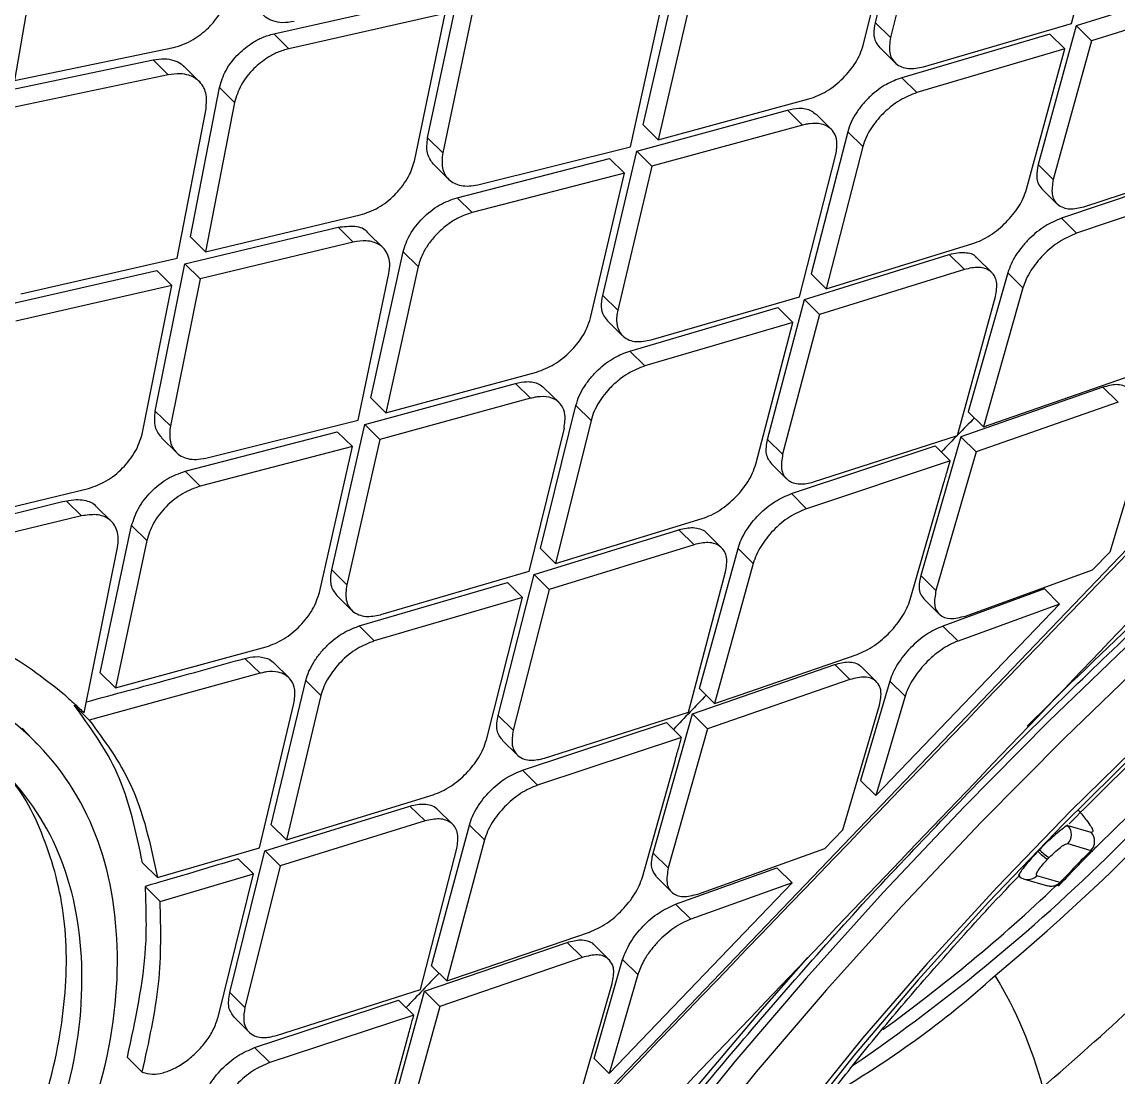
# Model space of a CAD drawing. Extents: x 525 to 613, y 487 to 635.
# Drawn here: x 538.042 to 539.056, y 580.553 to 581.529 of the extents above; entities that cross this region are included whole.
import ezdxf

# ---------------------------------------------------------------- set-up
doc = ezdxf.new("R2010")
doc.units = 0
doc.header["$MEASUREMENT"] = 0
doc.layers.add('1', color=4, linetype='Continuous')
doc.layers.add('STD TEST', color=3, linetype='Continuous')

# ---------------------------------------------------------------- blocks, each defined once
blk = doc.blocks.new('2023 VANGUARD')
at = {"layer": '1', "color": 3, "linetype": 'Continuous', "lineweight": 25}
for p, q in [((-28.6803, -10.3804), (-30.8982, -12.6961)), ((-30.1284, -11.1626), (-30.0955, -11.0303)), ((-29.9468, -11.1633), (-29.912, -11.0328)), ((-30.0816, -11.0441), (-30.1144, -11.1764)), ((-30.1396, -11.1834), (-30.107, -11.0508)), ((-30.9006, -11.0751), (-30.9248, -11.216)), ((-30.3433, -11.2571), (-30.3123, -11.1229)), ((-29.8088, -11.1237), (-29.9425, -11.1656)), ((-30.5427, -11.2692), (-30.5141, -11.1342)), ((-30.685, -11.1729), (-30.5403, -11.1403)), ((-30.3549, -11.2776), (-30.3254, -11.1431)), ((-30.2984, -11.1367), (-30.3294, -11.2709)), ((-29.7948, -11.1375), (-29.9285, -11.1794)), ((-30.5263, -11.154), (-30.6711, -11.1867)), ((-30.5549, -11.2906), (-30.5263, -11.154)), ((-30.5001, -11.148), (-30.5287, -11.283)), ((-30.1144, -11.1764), (-30.1284, -11.1626)), ((-30.0839, -11.2034), (-29.9468, -11.1633)), ((-29.9425, -11.1656), (-29.9778, -11.2939)), ((-29.9424, -11.1656), (-29.9285, -11.1794)), ((-30.671, -11.1867), (-30.685, -11.1729)), ((-29.9671, -11.1731), (-30.104, -11.2135)), ((-29.9532, -11.1869), (-29.9671, -11.1731)), ((-30.9248, -11.216), (-30.7779, -11.1856)), ((-30.124, -11.1859), (-30.1101, -11.1996)), ((-29.9285, -11.1794), (-29.9638, -11.3077)), ((-29.9532, -11.1869), (-30.09, -11.2273)), ((-29.9886, -11.3167), (-29.9532, -11.1869)), ((-30.9432, -11.2277), (-30.7966, -11.1971)), ((-30.7966, -11.1971), (-30.7826, -11.2109)), ((-30.7539, -11.217), (-30.768, -11.2031)), ((-30.7826, -11.2109), (-30.9292, -11.2416)), ((-30.104, -11.2135), (-30.09, -11.2273)), ((-30.7622, -11.3607), (-30.7352, -11.2226)), ((-30.7213, -11.2364), (-30.7352, -11.2226)), ((-30.7213, -11.2364), (-30.7483, -11.3745)), ((-30.3294, -11.2709), (-30.1898, -11.2332)), ((-30.7744, -11.3806), (-30.7477, -11.2422)), ((-30.349, -11.2814), (-30.2097, -11.2435)), ((-30.2097, -11.2435), (-30.1957, -11.2573)), ((-30.1693, -11.2612), (-30.1833, -11.2473)), ((-30.3294, -11.2709), (-30.3433, -11.2571)), ((-30.1957, -11.2573), (-30.3351, -11.2952)), ((-30.1539, -11.2635), (-30.1878, -11.3949)), ((-30.14, -11.2773), (-30.1539, -11.2635)), ((-30.5287, -11.283), (-30.5427, -11.2692)), ((-30.4962, -11.3125), (-30.3549, -11.2776)), ((-30.14, -11.2773), (-30.1738, -11.4087)), ((-30.3807, -11.4149), (-30.349, -11.2814)), ((-30.3351, -11.2952), (-30.349, -11.2814)), ((-30.1986, -11.4161), (-30.165, -11.2845)), ((-30.5372, -11.2936), (-30.5233, -11.3074)), ((-30.5154, -11.3245), (-30.3745, -11.2881)), ((-30.3605, -11.3019), (-30.3745, -11.2881)), ((-30.3351, -11.2952), (-30.3668, -11.4287)), ((-29.9638, -11.3077), (-29.9778, -11.2939)), ((-29.9356, -11.3329), (-29.8028, -11.2896)), ((-30.3605, -11.3019), (-30.5015, -11.3383)), ((-30.392, -11.4357), (-30.3605, -11.3019)), ((-29.8238, -11.2988), (-29.9562, -11.3435)), ((-29.9744, -11.3163), (-29.9604, -11.3301)), ((-29.8097, -11.3127), (-29.9422, -11.3574)), ((-30.5015, -11.3383), (-30.5154, -11.3245)), ((-30.7483, -11.3745), (-30.605, -11.3405)), ((-29.9562, -11.3435), (-29.9422, -11.3574)), ((-30.7672, -11.3858), (-30.6255, -11.3518)), ((-30.6115, -11.3656), (-30.6255, -11.3518)), ((-30.5839, -11.3708), (-30.5979, -11.3569)), ((-30.7622, -11.3607), (-30.7483, -11.3745)), ((-30.6115, -11.3656), (-30.7532, -11.3995)), ((-30.1738, -11.4087), (-30.0383, -11.367)), ((-30.5953, -11.5098), (-30.5654, -11.3745)), ((-30.5514, -11.3883), (-30.5654, -11.3745)), ((-30.194, -11.4186), (-30.06, -11.3771)), ((-30.046, -11.3909), (-30.06, -11.3771)), ((-30.9191, -11.4133), (-30.7744, -11.3806)), ((-30.7946, -11.5219), (-30.7672, -11.3858)), ((-30.7532, -11.3995), (-30.7672, -11.3858)), ((-30.5514, -11.3883), (-30.5813, -11.5236)), ((-30.0207, -11.3937), (-30.0347, -11.3799)), ((-30.9377, -11.4248), (-30.7933, -11.3919)), ((-30.7794, -11.4056), (-30.7933, -11.3919)), ((-30.7532, -11.3995), (-30.7807, -11.5356)), ((-30.6068, -11.5303), (-30.5784, -11.3947)), ((-30.1738, -11.4087), (-30.1878, -11.3949)), ((-30.046, -11.3909), (-30.18, -11.4325)), ((-30.0058, -11.3939), (-30.0425, -11.5225)), ((-29.9918, -11.4078), (-30.0058, -11.3939)), ((-30.7794, -11.4056), (-30.9237, -11.4386)), ((-30.8068, -11.5433), (-30.7794, -11.4056)), ((-29.9918, -11.4078), (-30.0284, -11.5364)), ((-30.3668, -11.4287), (-30.3807, -11.4149)), ((-30.3358, -11.4561), (-30.1986, -11.4161)), ((-30.2282, -11.5481), (-30.194, -11.4186)), ((-30.18, -11.4325), (-30.194, -11.4187)), ((-30.0524, -11.5446), (-30.0172, -11.4158)), ((-30.3557, -11.4664), (-30.2187, -11.4261)), ((-30.2047, -11.4399), (-30.2187, -11.4261)), ((-30.3761, -11.4385), (-30.3622, -11.4522)), ((-30.2047, -11.4399), (-30.3417, -11.4802)), ((-30.239, -11.5709), (-30.2047, -11.4399)), ((-30.18, -11.4325), (-30.2142, -11.5619)), ((-30.3417, -11.4802), (-30.3557, -11.4664)), ((-30.5813, -11.5236), (-30.4418, -11.4858)), ((-30.0081, -11.5295), (-29.8969, -11.4907)), ((-30.6008, -11.5343), (-30.4614, -11.4963)), ((-30.4614, -11.4963), (-30.4475, -11.5101)), ((-30.421, -11.5141), (-30.435, -11.5003)), ((-29.9179, -11.4999), (-30.0492, -11.5458)), ((-29.9179, -11.4999), (-29.9038, -11.5138)), ((-30.5813, -11.5236), (-30.5953, -11.5098)), ((-30.4475, -11.5101), (-30.5868, -11.5481)), ((-30.4382, -11.6491), (-30.4054, -11.5167)), ((-30.3914, -11.5305), (-30.4054, -11.5167)), ((-29.9038, -11.5138), (-30.0351, -11.5597)), ((-30.7807, -11.5356), (-30.7947, -11.5219)), ((-30.7479, -11.5654), (-30.6068, -11.5303)), ((-30.3914, -11.5305), (-30.4242, -11.6629)), ((-30.0284, -11.5364), (-30.0425, -11.5225)), ((-30.0284, -11.5364), (-30.0081, -11.5295)), ((-30.767, -11.5776), (-30.6262, -11.541)), ((-30.6314, -11.6688), (-30.6008, -11.5343)), ((-30.6123, -11.5548), (-30.6262, -11.541)), ((-30.5868, -11.5481), (-30.6007, -11.5343)), ((-30.4164, -11.5376), (-30.449, -11.6703)), ((-29.8769, -11.5372), (-29.9116, -11.6523)), ((-30.7889, -11.5466), (-30.7751, -11.5602)), ((-30.5868, -11.5481), (-30.6175, -11.6826)), ((-30.2142, -11.5619), (-30.2282, -11.5481)), ((-30.1856, -11.5875), (-30.0524, -11.5446)), ((-30.0492, -11.5458), (-30.0864, -11.6739)), ((-30.0351, -11.5597), (-30.0492, -11.5458)), ((-30.6123, -11.5548), (-30.753, -11.5914)), ((-30.6427, -11.6896), (-30.6123, -11.5548)), ((-30.2061, -11.5983), (-30.0732, -11.554)), ((-30.0591, -11.5679), (-30.0732, -11.554)), ((-30.0351, -11.5597), (-30.0723, -11.6878)), ((-30.2245, -11.5708), (-30.2106, -11.5845)), ((-30.0591, -11.5679), (-30.192, -11.6122)), ((-30.767, -11.5776), (-30.753, -11.5914)), ((-30.0961, -11.6962), (-30.0649, -11.5879)), ((-30.9995, -11.6279), (-30.8565, -11.5936)), ((-30.192, -11.6122), (-30.206, -11.5983)), ((-30.8629, -11.6189), (-30.8768, -11.6051)), ((-30.8352, -11.6241), (-30.8492, -11.6102)), ((-30.8629, -11.6189), (-31.0043, -11.6531)), ((-30.4242, -11.6629), (-30.2885, -11.6213)), ((-30.8455, -11.7642), (-30.8166, -11.6279)), ((-30.8026, -11.6417), (-30.8166, -11.6279)), ((-30.4442, -11.673), (-30.3101, -11.6317)), ((-30.2961, -11.6455), (-30.3101, -11.6317)), ((-30.8026, -11.6417), (-30.8315, -11.7779)), ((-30.2706, -11.6484), (-30.2846, -11.6346)), ((-30.8603, -11.8011), (-30.8296, -11.6482)), ((-30.4242, -11.6629), (-30.4382, -11.6491)), ((-30.2961, -11.6455), (-30.4302, -11.6869)), ((-30.2911, -11.7784), (-30.2554, -11.6489)), ((-30.2414, -11.6628), (-30.2554, -11.6489)), ((-29.9116, -11.6523), (-29.9274, -11.6687)), ((-30.2414, -11.6628), (-30.2771, -11.7923)), ((-30.6175, -11.6826), (-30.6314, -11.6688)), ((-30.449, -11.6703), (-30.5863, -11.7103)), ((-30.4775, -11.8034), (-30.4442, -11.673)), ((-30.4302, -11.6869), (-30.4442, -11.673)), ((-30.3012, -11.8004), (-30.2669, -11.6707)), ((-30.0451, -11.7115), (-29.9274, -11.6687)), ((-30.606, -11.7207), (-30.4689, -11.6805)), ((-30.455, -11.6943), (-30.4689, -11.6805)), ((-30.0723, -11.6878), (-30.0864, -11.6739)), ((-30.6266, -11.6926), (-30.6127, -11.7063)), ((-30.4302, -11.6869), (-30.4635, -11.8172)), ((-29.972, -11.6865), (-30.066, -11.7208)), ((-29.972, -11.6865), (-29.9579, -11.7004)), ((-30.455, -11.6943), (-30.592, -11.7345)), ((-30.4883, -11.8261), (-30.455, -11.6943)), ((-30.128, -11.8775), (-29.9579, -11.7004)), ((-30.0835, -11.6957), (-30.0694, -11.7097)), ((-29.9579, -11.7004), (-30.0519, -11.7347)), ((-30.592, -11.7345), (-30.6059, -11.7207)), ((-30.0519, -11.7347), (-30.066, -11.7208)), ((-30.8315, -11.7779), (-30.6921, -11.7401)), ((-30.7117, -11.7507), (-30.6977, -11.7645)), ((-30.2554, -11.7849), (-30.1452, -11.747)), ((-30.6977, -11.7645), (-30.8558, -11.8077)), ((-30.8315, -11.7779), (-30.8455, -11.7642)), ((-30.6712, -11.7685), (-30.6851, -11.7547)), ((-30.2977, -11.8019), (-30.166, -11.7564)), ((-30.152, -11.7703), (-30.166, -11.7564)), ((-30.1275, -11.7722), (-30.1416, -11.7583)), ((-30.6873, -11.9046), (-30.6554, -11.7713)), ((-30.6414, -11.7851), (-30.6553, -11.7713)), ((-30.152, -11.7703), (-30.2836, -11.8158)), ((-30.115, -11.7717), (-30.1421, -11.8636)), ((-30.1009, -11.7856), (-30.115, -11.7717)), ((-30.2771, -11.7923), (-30.2911, -11.7784)), ((-30.2771, -11.7923), (-30.2554, -11.7849)), ((-30.8558, -11.8077), (-30.8698, -11.7939)), ((-30.6981, -11.9258), (-30.6664, -11.7923)), ((-30.6414, -11.7851), (-30.6733, -11.9184)), ((-30.1584, -11.9092), (-30.1246, -11.7941)), ((-30.1009, -11.7856), (-30.128, -11.8775)), ((-30.4635, -11.8172), (-30.4775, -11.8034)), ((-30.4346, -11.8431), (-30.3012, -11.8004)), ((-30.3341, -11.9308), (-30.2977, -11.8019)), ((-30.2836, -11.8158), (-30.2977, -11.8019)), ((-30.4549, -11.8541), (-30.3217, -11.81)), ((-30.3077, -11.8239), (-30.3217, -11.81)), ((-30.9038, -11.8299), (-30.9179, -11.8154)), ((-30.3077, -11.8239), (-30.4409, -11.8679)), ((-30.2836, -11.8158), (-30.32, -11.9446)), ((-30.4736, -11.8263), (-30.4597, -11.84)), ((-30.3439, -11.953), (-30.3137, -11.8454)), ((-30.4549, -11.8541), (-30.4409, -11.8679)), ((-30.128, -11.8775), (-30.1421, -11.8636)), ((-30.6733, -11.9184), (-30.5376, -11.8768)), ((-30.6932, -11.9287), (-30.559, -11.8873)), ((-30.545, -11.9011), (-30.559, -11.8873)), ((-30.5195, -11.9042), (-30.5334, -11.8904)), ((-30.6733, -11.9184), (-30.6873, -11.9046)), ((-30.545, -11.9011), (-30.6792, -11.9425)), ((-30.539, -12.0351), (-30.504, -11.9049)), ((-30.49, -11.9187), (-30.504, -11.9049)), ((-29.9506, -11.905), (-29.9516, -11.9056)), ((-29.9516, -11.9056), (-29.9501, -11.9056)), ((-29.9501, -11.9056), (-29.9506, -11.905)), ((-29.9287, -11.9118), (-29.9501, -11.9056)), ((-30.175, -11.9265), (-30.1584, -11.9092)), ((-30.7925, -11.9535), (-30.6981, -11.9258)), ((-30.5491, -12.0571), (-30.5156, -11.9266)), ((-30.49, -11.9187), (-30.525, -12.049)), ((-30.2925, -11.9687), (-30.175, -11.9265)), ((-29.9503, -11.922), (-29.9289, -11.9283)), ((-30.7257, -12.0598), (-30.6932, -11.9287)), ((-30.7039, -11.9499), (-30.7179, -11.9361)), ((-30.6931, -11.9287), (-30.6792, -11.9425)), ((-30.32, -11.9446), (-30.3341, -11.9308)), ((-29.978, -11.9291), (-29.9765, -11.9277)), ((-29.969, -11.9365), (-29.9676, -11.935)), ((-29.9289, -11.9283), (-29.9282, -11.9272)), ((-30.7925, -11.9535), (-30.8065, -11.9397)), ((-30.6792, -11.9425), (-30.7117, -12.0736)), ((-30.3132, -11.9781), (-30.2196, -11.9444)), ((-30.2055, -11.9583), (-30.2196, -11.9444)), ((-30.7901, -11.9755), (-30.7039, -11.9499)), ((-30.7365, -12.0825), (-30.7039, -11.9499)), ((-30.331, -11.9528), (-30.3169, -11.9667)), ((-29.9951, -11.9521), (-29.9959, -11.9513)), ((-29.9905, -11.9548), (-29.9691, -11.961)), ((-29.9575, -11.9579), (-29.9789, -11.9517)), ((-29.9568, -11.9568), (-29.9575, -11.9579)), ((-30.7901, -11.9755), (-30.8041, -11.9617)), ((-30.3746, -12.1348), (-30.2055, -11.9583)), ((-30.2055, -11.9583), (-30.2992, -11.992)), ((-30.2992, -11.992), (-30.3132, -11.9781)), ((-30.5021, -12.0413), (-30.3929, -12.0039)), ((-30.5454, -12.0587), (-30.4135, -12.0134)), ((-30.3995, -12.0273), (-30.4135, -12.0134)), ((-30.3749, -12.0294), (-30.389, -12.0155)), ((-30.3995, -12.0273), (-30.5314, -12.0726)), ((-30.525, -12.049), (-30.539, -12.0351)), ((-30.3887, -12.1209), (-30.3622, -12.0291)), ((-30.3481, -12.043), (-30.3622, -12.0291)), ((-30.525, -12.049), (-30.5021, -12.0413)), ((-30.3481, -12.043), (-30.3746, -12.1348)), ((-30.6826, -12.0996), (-30.5491, -12.0571)), ((-30.5812, -12.1882), (-30.5454, -12.0587)), ((-30.5314, -12.0726), (-30.5454, -12.0587)), ((-30.405, -12.1666), (-30.3719, -12.0514)), ((-30.7117, -12.0736), (-30.7257, -12.0598)), ((-30.7027, -12.1108), (-30.5695, -12.0668)), ((-30.5555, -12.0807), (-30.5695, -12.0668)), ((-30.5314, -12.0726), (-30.5671, -12.2021)), ((-30.7217, -12.0827), (-30.7077, -12.0965)), ((-30.5555, -12.0807), (-30.6887, -12.1246)), ((-30.591, -12.2103), (-30.5616, -12.1034)), ((-30.8207, -12.1196), (-30.8067, -12.1334)), ((-30.6887, -12.1246), (-30.7027, -12.1108)), ((-30.3887, -12.1209), (-30.3746, -12.1348))]:
    blk.add_line(p, q, dxfattribs=at)
at = {"layer": '1', "color": 3, "linetype": 'Continuous', "lineweight": 25, "flags": 128}
for points in [[(-29.7311, -11.5909), (-29.8093, -11.6593), (-29.8887, -11.7325), (-29.9681, -11.8091), (-30.046, -11.8878), (-30.1213, -11.9674), (-30.1925, -12.0464), (-30.2584, -12.1235), (-30.318, -12.1974), (-30.3702, -12.2668), (-30.4141, -12.3305), (-30.4489, -12.3874), (-30.4741, -12.4366), (-30.4893, -12.4772), (-30.4941, -12.5085), (-30.4885, -12.53), (-30.4848, -12.5345)], [(-29.7208, -11.6101), (-29.7975, -11.6774), (-29.8755, -11.7492), (-29.9535, -11.8244), (-30.0301, -11.9018), (-30.1039, -11.9799), (-30.1739, -12.0575), (-30.2386, -12.1333), (-30.2971, -12.2058), (-30.3484, -12.2739), (-30.3915, -12.3365), (-30.4257, -12.3924), (-30.4505, -12.4407), (-30.4654, -12.4806), (-30.469, -12.4968)], [(-29.7366, -11.6955), (-29.8062, -11.7568), (-29.877, -11.8227), (-29.9474, -11.8917), (-30.0158, -11.9624), (-30.0806, -12.033), (-30.1404, -12.1021), (-30.1938, -12.1682), (-30.2398, -12.2296), (-30.2772, -12.2851), (-30.3052, -12.3334), (-30.3232, -12.3735), (-30.3308, -12.4044), (-30.3278, -12.4254), (-30.3143, -12.4361), (-30.2906, -12.4363), (-30.2572, -12.4259), (-30.2149, -12.4052), (-30.1645, -12.3746), (-30.1073, -12.3349), (-30.0445, -12.2868), (-29.9775, -12.2315)], [(-29.74, -11.7037), (-29.811, -11.7662), (-29.8831, -11.8336), (-29.9547, -11.9043), (-30.0237, -11.9763), (-30.0887, -12.0481), (-30.148, -12.1178), (-30.2001, -12.1837), (-30.2438, -12.2441), (-30.2779, -12.2977), (-30.3017, -12.3431)], [(-29.9674, -11.9614), (-29.9678, -11.9613), (-29.9691, -11.961)], [(-30.4852, -12.5819), (-30.4893, -12.5824), (-30.5146, -12.5801), (-30.5301, -12.5677), (-30.5353, -12.5452), (-30.5304, -12.5132), (-30.5153, -12.472), (-30.4903, -12.4223), (-30.4558, -12.3649), (-30.4122, -12.3007), (-30.3604, -12.2307), (-30.3012, -12.1561), (-30.2354, -12.0779), (-30.1909, -12.0274)]]:
    blk.add_lwpolyline(points, dxfattribs=at)
at = {"layer": '1', "color": 3, "linetype": 'Continuous', "lineweight": 25}
for centre, radius, start, end in [((-26.5152, -15.2997), 4.9208, 131.3537, 134.8884), ((-31.1266, -10.6938), 1.7349, 304.295, 325.6697), ((-31.1495, -10.6713), 1.7792, 309.505, 325.8426), ((-31.1075, -10.6927), 1.7087, 313.8059, 323.9423), ((-29.9588, -11.9137), 0.0119, 315.8117, 43.0402), ((-29.9374, -11.92), 0.0119, 315.8117, 43.0421), ((-29.9446, -11.8978), 0.0458, 223.1779, 237.7042), ((-29.9432, -11.8963), 0.0458, 223.1779, 237.7042), ((-27.9339, -13.8872), 2.7959, 135.5221, 136.3671), ((-29.9873, -11.9438), 0.0115, 226.6869, 316.4205), ((-31.0278, -10.8396), 1.5476, 305.8414, 313.546), ((-29.9659, -11.9499), 0.0116, 262.5532, 316.197), ((-31.7507, -10.0739), 2.7308, 310.5996, 315.3722), ((-32.3104, -9.5126), 3.5826, 310.6298, 315.5795), ((-32.2111, -9.6138), 3.4376, 310.6051, 315.4367), ((-30.602, -11.3988), 0.8706, 299.6682, 312.1605), ((-30.3586, -12.2508), 0.3988, 15.0466, 31.2214)]:
    blk.add_arc(centre, radius, start, end, dxfattribs=at)
for points, knots in [([(-26.2566, -9.0066), (-26.2864, -9.0326), (-26.3462, -9.0848), (-26.4359, -9.1634), (-26.5259, -9.2425), (-26.6162, -9.322), (-26.7068, -9.4021), (-26.7976, -9.4826), (-26.9625, -9.6292), (-27.2007, -9.8424), (-27.5634, -10.1702), (-27.9771, -10.5489), (-28.6449, -11.1694), (-29.5104, -11.9931), (-30.387, -12.8555), (-31.0802, -13.5544), (-31.5958, -14.0829), (-32.1064, -14.615), (-32.5004, -15.0325), (-32.7801, -15.3322), (-32.9483, -15.5135), (-33.1156, -15.6948), (-33.282, -15.8763), (-33.4475, -16.0578), (-33.6121, -16.2395), (-33.7759, -16.4212), (-33.9388, -16.6031), (-34.1008, -16.785), (-34.2619, -16.967), (-34.4222, -17.1491), (-34.5284, -17.2708), (-34.5815, -17.3315)], [0, 0, 0, 0, 0.010126, 0.020295, 0.030505, 0.040758, 0.051054, 0.061392, 0.071773, 0.107388, 0.142994, 0.196448, 0.250296, 0.375054, 0.500194, 0.562652, 0.625129, 0.687783, 0.750122, 0.771141, 0.792123, 0.813067, 0.833974, 0.854846, 0.875682, 0.896484, 0.917252, 0.937986, 0.958689, 0.97936, 1, 1, 1, 1]), ([(-34.2953, -16.3564), (-34.1482, -16.2012), (-33.8522, -15.8888), (-33.42, -15.4314), (-33.0101, -14.9978), (-32.6366, -14.6027), (-32.2647, -14.2094), (-31.8859, -13.8093), (-31.4915, -13.3934), (-31.1636, -13.0484), (-30.8998, -12.7711), (-30.6977, -12.5589), (-30.4946, -12.3458), (-30.2801, -12.1209), (-30.0435, -11.873), (-29.7782, -11.5954), (-29.4728, -11.2761), (-29.1252, -10.9132), (-28.7335, -10.5043), (-28.3069, -10.0592), (-27.8593, -9.5924), (-27.5544, -9.2736), (-27.4031, -9.1154)], [0, 0, 0, 0, 0.064164, 0.129134, 0.188798, 0.243179, 0.292266, 0.351199, 0.408496, 0.464259, 0.494029, 0.523343, 0.552199, 0.582361, 0.616634, 0.655054, 0.697624, 0.749251, 0.805912, 0.867594, 0.93432, 1, 1, 1, 1]), ([(-27.4288, -9.1235), (-27.4292, -9.1239), (-27.4325, -9.1273), (-27.4434, -9.1385), (-27.4824, -9.1785), (-27.6279, -9.3277), (-28.1949, -9.9075), (-29.3191, -11.0509), (-30.3201, -12.0951), (-30.8965, -12.6964)], [0, 0, 0, 0, 0.000353, 0.002828, 0.009436, 0.033986, 0.128384, 0.498019, 1, 1, 1, 1]), ([(-26.5548, -9.3729), (-26.8823, -9.6598), (-27.5372, -10.2335), (-28.505, -11.1178), (-29.4609, -12.0181), (-30.4026, -12.9353), (-31.3297, -13.8678), (-32.2405, -14.8151), (-33.1358, -15.775), (-33.7174, -16.4252), (-34.0082, -16.7503)], [0, 0, 0, 0, 0.125, 0.25, 0.375, 0.5, 0.625, 0.75, 0.875, 1, 1, 1, 1]), ([(-25.4146, -10.4282), (-25.7372, -10.6679), (-26.3791, -11.1448), (-27.2948, -11.9177), (-28.1843, -12.7094), (-29.0476, -13.5262), (-29.8857, -14.3564), (-30.7025, -15.1973), (-31.4896, -16.0589), (-32.2522, -16.9521), (-32.7261, -17.5775), (-32.9643, -17.8919)], [0, 0, 0, 0, 0.113392, 0.225638, 0.337341, 0.448782, 0.560233, 0.669481, 0.778832, 0.888788, 1, 1, 1, 1]), ([(-24.9408, -10.9166), (-25.0731, -11.004), (-25.3406, -11.1805), (-25.7398, -11.4588), (-26.1419, -11.7506), (-26.5459, -12.0569), (-26.94, -12.3686), (-27.3913, -12.7403), (-27.9037, -13.1831), (-28.49, -13.719), (-29.0089, -14.2196), (-29.452, -14.6653), (-29.8107, -15.0385), (-30.1521, -15.4062), (-30.4762, -15.7679), (-30.7928, -16.1342), (-31.1698, -16.5871), (-31.5985, -17.1306), (-32.0622, -17.7557), (-32.3496, -18.1776), (-32.4913, -18.3855)], [0, 0, 0, 0, 0.044709, 0.090349, 0.13691, 0.184379, 0.232745, 0.277954, 0.348418, 0.422679, 0.500679, 0.550525, 0.598903, 0.645795, 0.691185, 0.735062, 0.781563, 0.856423, 0.929252, 1, 1, 1, 1]), ([(-30.6662, -11.1615), (-30.6698, -11.1621), (-30.6769, -11.1632), (-30.6859, -11.1614), (-30.6927, -11.1578), (-30.6986, -11.1515), (-30.7022, -11.1424), (-30.7014, -11.134), (-30.701, -11.1303)], [0, 0, 0, 0, 0.168114, 0.323976, 0.467574, 0.598897, 0.823806, 1, 1, 1, 1]), ([(-30.7779, -11.1856), (-30.7747, -11.1847), (-30.7686, -11.1831), (-30.7574, -11.1773), (-30.747, -11.1694), (-30.7387, -11.1599), (-30.7315, -11.1493), (-30.7291, -11.1412), (-30.7276, -11.1359)], [0, 0, 0, 0, 0.140251, 0.27051, 0.50011, 0.62976, 0.756466, 1, 1, 1, 1]), ([(-30.124, -11.1859), (-30.1253, -11.1842), (-30.1283, -11.1807), (-30.1301, -11.1728), (-30.129, -11.1661), (-30.1284, -11.1626)], [0, 0, 0, 0, 0.290142, 0.629399, 1, 1, 1, 1]), ([(-30.7352, -11.2226), (-30.7336, -11.2173), (-30.7303, -11.2064), (-30.7186, -11.1916), (-30.7063, -11.1818), (-30.6951, -11.1757), (-30.6885, -11.1739), (-30.685, -11.1729)], [0, 0, 0, 0, 0.245117, 0.498384, 0.707508, 0.843414, 1, 1, 1, 1]), ([(-30.1144, -11.1764), (-30.1151, -11.1812), (-30.1164, -11.191), (-30.1112, -11.1996), (-30.1044, -11.2037), (-30.0962, -11.2058), (-30.0887, -11.2044), (-30.0839, -11.2034)], [0, 0, 0, 0, 0.249506, 0.498865, 0.635259, 0.764411, 1, 1, 1, 1]), ([(-30.1898, -11.2332), (-30.1843, -11.2312), (-30.1734, -11.2271), (-30.1579, -11.2145), (-30.1479, -11.202), (-30.1422, -11.1915), (-30.1405, -11.1861), (-30.1396, -11.1834)], [0, 0, 0, 0, 0.24934, 0.499683, 0.738223, 0.866337, 1, 1, 1, 1]), ([(-30.7966, -11.1971), (-30.793, -11.1965), (-30.7861, -11.1955), (-30.7775, -11.1972), (-30.7714, -11.1998), (-30.769, -11.2024), (-30.7682, -11.2033)], [0, 0, 0, 0, 0.309146, 0.598623, 0.86842, 1, 1, 1, 1]), ([(-30.671, -11.1867), (-30.6746, -11.1877), (-30.6811, -11.1895), (-30.6923, -11.1956), (-30.7046, -11.2054), (-30.7163, -11.2202), (-30.7196, -11.231), (-30.7213, -11.2364)], [0, 0, 0, 0, 0.157095, 0.293095, 0.500995, 0.753112, 1, 1, 1, 1]), ([(-30.7477, -11.2422), (-30.7473, -11.2372), (-30.7467, -11.2295), (-30.7502, -11.2213), (-30.7551, -11.2152), (-30.7625, -11.2111), (-30.7721, -11.2094), (-30.7789, -11.2103), (-30.7826, -11.2109)], [0, 0, 0, 0, 0.241732, 0.368836, 0.49975, 0.692637, 0.832109, 1, 1, 1, 1]), ([(-30.104, -11.2135), (-30.1087, -11.2153), (-30.1186, -11.219), (-30.1312, -11.2285), (-30.1402, -11.238), (-30.1463, -11.2461), (-30.1512, -11.2548), (-30.153, -11.2606), (-30.1539, -11.2635)], [0, 0, 0, 0, 0.220169, 0.459673, 0.587341, 0.719944, 0.857494, 1, 1, 1, 1]), ([(-30.09, -11.2273), (-30.0953, -11.2293), (-30.1033, -11.2324), (-30.1139, -11.24), (-30.1235, -11.2484), (-30.1315, -11.2585), (-30.1374, -11.269), (-30.1391, -11.2745), (-30.14, -11.2773)], [0, 0, 0, 0, 0.24474, 0.371321, 0.500359, 0.732779, 0.86216, 1, 1, 1, 1]), ([(-30.2097, -11.2435), (-30.2061, -11.2427), (-30.1978, -11.241), (-30.1888, -11.2428), (-30.1848, -11.2462), (-30.1834, -11.2474)], [0, 0, 0, 0, 0.335326, 0.766834, 1, 1, 1, 1]), ([(-30.165, -11.2845), (-30.1643, -11.2803), (-30.1631, -11.2724), (-30.1664, -11.2639), (-30.1717, -11.2587), (-30.1791, -11.2557), (-30.1866, -11.2555), (-30.1927, -11.2566), (-30.1949, -11.2571), (-30.1957, -11.2573)], [0, 0, 0, 0, 0.212549, 0.400214, 0.562924, 0.700621, 0.90019, 0.962626, 1, 1, 1, 1]), ([(-30.5372, -11.2936), (-30.5396, -11.2904), (-30.5443, -11.284), (-30.5432, -11.2741), (-30.5427, -11.2692)], [0, 0, 0, 0, 0.501505, 1, 1, 1, 1]), ([(-30.5287, -11.283), (-30.5292, -11.2879), (-30.5302, -11.2977), (-30.5238, -11.3086), (-30.5142, -11.3133), (-30.5044, -11.314), (-30.4989, -11.313), (-30.4962, -11.3125)], [0, 0, 0, 0, 0.241665, 0.488652, 0.740985, 0.86981, 1, 1, 1, 1]), ([(-30.605, -11.3405), (-30.5994, -11.3386), (-30.5882, -11.3348), (-30.5746, -11.3239), (-30.5657, -11.3136), (-30.5587, -11.303), (-30.5564, -11.2954), (-30.5549, -11.2906)], [0, 0, 0, 0, 0.249713, 0.499421, 0.644539, 0.776493, 1, 1, 1, 1]), ([(-29.9778, -11.2939), (-29.9785, -11.2977), (-29.9797, -11.3042), (-29.9781, -11.3116), (-29.9756, -11.3146), (-29.9743, -11.3162)], [0, 0, 0, 0, 0.419474, 0.702539, 1, 1, 1, 1]), ([(-29.9638, -11.3077), (-29.9646, -11.3124), (-29.9661, -11.3219), (-29.9614, -11.3302), (-29.9549, -11.3339), (-29.947, -11.3355), (-29.94, -11.3339), (-29.9356, -11.3329)], [0, 0, 0, 0, 0.249294, 0.498683, 0.644585, 0.776915, 1, 1, 1, 1]), ([(-30.0383, -11.367), (-30.0356, -11.366), (-30.0302, -11.364), (-30.0195, -11.3579), (-30.0071, -11.3477), (-29.9971, -11.3352), (-29.9912, -11.3248), (-29.9895, -11.3195), (-29.9886, -11.3167)], [0, 0, 0, 0, 0.128939, 0.255483, 0.500432, 0.735236, 0.863987, 1, 1, 1, 1]), ([(-30.5015, -11.3383), (-30.5061, -11.3398), (-30.5137, -11.3424), (-30.5245, -11.3494), (-30.5334, -11.357), (-30.5409, -11.3658), (-30.5477, -11.3764), (-30.55, -11.3837), (-30.5514, -11.3883)], [0, 0, 0, 0, 0.208799, 0.344289, 0.50023, 0.652846, 0.787153, 1, 1, 1, 1]), ([(-29.9562, -11.3435), (-29.9612, -11.3456), (-29.9714, -11.3499), (-29.9841, -11.3603), (-29.9929, -11.3699), (-29.9986, -11.3778), (-30.0031, -11.386), (-30.0049, -11.3913), (-30.0058, -11.3939)], [0, 0, 0, 0, 0.237949, 0.483213, 0.609344, 0.737488, 0.867691, 1, 1, 1, 1]), ([(-30.6255, -11.3518), (-30.6202, -11.3512), (-30.6098, -11.3499), (-30.6004, -11.353), (-30.5982, -11.3568), (-30.5981, -11.3571)], [0, 0, 0, 0, 0.486339, 0.966937, 1, 1, 1, 1]), ([(-29.9422, -11.3574), (-29.9475, -11.3597), (-29.958, -11.3641), (-29.9733, -11.377), (-29.9833, -11.3895), (-29.9891, -11.3999), (-29.9909, -11.4051), (-29.9918, -11.4078)], [0, 0, 0, 0, 0.25122, 0.499885, 0.739695, 0.867401, 1, 1, 1, 1]), ([(-30.5784, -11.3947), (-30.578, -11.3915), (-30.5772, -11.3853), (-30.579, -11.3776), (-30.5825, -11.3717), (-30.5888, -11.3666), (-30.5983, -11.3636), (-30.6074, -11.365), (-30.6115, -11.3656)], [0, 0, 0, 0, 0.158522, 0.307519, 0.446988, 0.576929, 0.807295, 1, 1, 1, 1]), ([(-30.06, -11.3771), (-30.0574, -11.3764), (-30.0522, -11.375), (-30.0435, -11.3752), (-30.0369, -11.3764), (-30.0352, -11.3798), (-30.035, -11.3801)], [0, 0, 0, 0, 0.249128, 0.490659, 0.949137, 1, 1, 1, 1]), ([(-30.0172, -11.4158), (-30.0165, -11.4111), (-30.0152, -11.403), (-30.0182, -11.3964), (-30.0206, -11.3938), (-30.0228, -11.3919), (-30.0263, -11.3899), (-30.0343, -11.3883), (-30.0414, -11.3899), (-30.046, -11.3909)], [0, 0, 0, 0, 0.249161, 0.428558, 0.491856, 0.499315, 0.64023, 0.770796, 1, 1, 1, 1]), ([(-30.376, -11.4384), (-30.3773, -11.4368), (-30.3803, -11.4334), (-30.3823, -11.4254), (-30.3813, -11.4185), (-30.3807, -11.4149)], [0, 0, 0, 0, 0.272315, 0.619023, 1, 1, 1, 1]), ([(-30.3668, -11.4287), (-30.3671, -11.4305), (-30.3681, -11.4355), (-30.3676, -11.4446), (-30.3633, -11.4522), (-30.3564, -11.4564), (-30.3481, -11.4584), (-30.3406, -11.457), (-30.3358, -11.4561)], [0, 0, 0, 0, 0.090752, 0.250399, 0.4995, 0.63702, 0.766441, 1, 1, 1, 1]), ([(-30.4418, -11.4858), (-30.4363, -11.4838), (-30.4254, -11.4797), (-30.4104, -11.4674), (-30.4006, -11.4553), (-30.3947, -11.4447), (-30.3929, -11.4388), (-30.392, -11.4357)], [0, 0, 0, 0, 0.249871, 0.499496, 0.7164, 0.849971, 1, 1, 1, 1]), ([(-30.4054, -11.5167), (-30.4045, -11.5137), (-30.4028, -11.508), (-30.3979, -11.4993), (-30.392, -11.4911), (-30.383, -11.4816), (-30.3705, -11.4719), (-30.3605, -11.4682), (-30.3557, -11.4664)], [0, 0, 0, 0, 0.141132, 0.277708, 0.409735, 0.537221, 0.777522, 1, 1, 1, 1]), ([(-30.3417, -11.4802), (-30.347, -11.4822), (-30.3551, -11.4853), (-30.3656, -11.4929), (-30.3752, -11.5014), (-30.3832, -11.5116), (-30.3889, -11.5222), (-30.3906, -11.5277), (-30.3914, -11.5305)], [0, 0, 0, 0, 0.245058, 0.371533, 0.500277, 0.735203, 0.863992, 1, 1, 1, 1]), ([(-30.4614, -11.4963), (-30.4579, -11.4956), (-30.4498, -11.4939), (-30.4407, -11.4957), (-30.4365, -11.4991), (-30.435, -11.5003)], [0, 0, 0, 0, 0.327101, 0.755828, 1, 1, 1, 1]), ([(-29.8938, -11.5018), (-29.8939, -11.5016), (-29.8951, -11.4997), (-29.8992, -11.4982), (-29.9067, -11.4968), (-29.9136, -11.4987), (-29.9179, -11.4999)], [0, 0, 0, 0, 0.037854, 0.322814, 0.578416, 1, 1, 1, 1]), ([(-30.4164, -11.5376), (-30.4158, -11.5334), (-30.4147, -11.5254), (-30.4181, -11.5168), (-30.4235, -11.5115), (-30.431, -11.5085), (-30.4385, -11.5083), (-30.4446, -11.5094), (-30.4467, -11.5099), (-30.4475, -11.5101)], [0, 0, 0, 0, 0.213557, 0.401949, 0.565105, 0.702961, 0.90198, 0.963686, 1, 1, 1, 1]), ([(-30.7887, -11.5464), (-30.7911, -11.5434), (-30.7961, -11.5371), (-30.7951, -11.5271), (-30.7947, -11.5219)], [0, 0, 0, 0, 0.48224, 1, 1, 1, 1]), ([(-30.0367, -11.5282), (-30.0418, -11.5333), (-30.052, -11.5439), (-30.0622, -11.5544), (-30.0673, -11.5597)], [0, 0, 0, 0, 0.492535, 1, 1, 1, 1]), ([(-30.7807, -11.5356), (-30.7812, -11.5402), (-30.7821, -11.5496), (-30.7773, -11.5587), (-30.7709, -11.5638), (-30.7645, -11.5662), (-30.7567, -11.567), (-30.7509, -11.5659), (-30.7479, -11.5654)], [0, 0, 0, 0, 0.22373, 0.464508, 0.591907, 0.723622, 0.859653, 1, 1, 1, 1]), ([(-30.2243, -11.5706), (-30.2263, -11.5679), (-30.2306, -11.5623), (-30.229, -11.5529), (-30.2282, -11.5481)], [0, 0, 0, 0, 0.482272, 1, 1, 1, 1]), ([(-30.2885, -11.6213), (-30.2858, -11.6203), (-30.2804, -11.6184), (-30.2697, -11.6122), (-30.2573, -11.602), (-30.2474, -11.5895), (-30.2416, -11.579), (-30.2399, -11.5736), (-30.239, -11.5709)], [0, 0, 0, 0, 0.129482, 0.256198, 0.500349, 0.735868, 0.864475, 1, 1, 1, 1]), ([(-30.2142, -11.5619), (-30.2149, -11.5667), (-30.2164, -11.5762), (-30.2116, -11.5846), (-30.2049, -11.5884), (-30.197, -11.59), (-30.19, -11.5885), (-30.1856, -11.5875)], [0, 0, 0, 0, 0.249364, 0.49876, 0.646383, 0.779273, 1, 1, 1, 1]), ([(-30.0649, -11.5879), (-30.0638, -11.5842), (-30.0619, -11.5775), (-30.0599, -11.5708), (-30.0591, -11.5679)], [0, 0, 0, 0, 0.56, 1, 1, 1, 1]), ([(-30.2554, -11.6489), (-30.2546, -11.6463), (-30.2528, -11.641), (-30.2469, -11.6302), (-30.2367, -11.6173), (-30.2213, -11.6047), (-30.2111, -11.6004), (-30.2061, -11.5983)], [0, 0, 0, 0, 0.131496, 0.26118, 0.514007, 0.760164, 1, 1, 1, 1]), ([(-30.8768, -11.6051), (-30.9032, -11.6116), (-30.9502, -11.6231), (-30.9974, -11.6344), (-31.0182, -11.6393)], [0, 0, 0, 0, 0.56, 1, 1, 1, 1]), ([(-30.8768, -11.6051), (-30.8738, -11.6045), (-30.868, -11.6034), (-30.8587, -11.6045), (-30.8517, -11.6065), (-30.8496, -11.6101), (-30.8494, -11.6105)], [0, 0, 0, 0, 0.26954, 0.518792, 0.954645, 1, 1, 1, 1]), ([(-30.192, -11.6122), (-30.1973, -11.6144), (-30.2079, -11.6189), (-30.2231, -11.6318), (-30.2331, -11.6444), (-30.2388, -11.6549), (-30.2405, -11.6601), (-30.2414, -11.6628)], [0, 0, 0, 0, 0.251581, 0.499794, 0.740616, 0.868107, 1, 1, 1, 1]), ([(-30.8296, -11.6482), (-30.8292, -11.6453), (-30.8285, -11.6397), (-30.8298, -11.6324), (-30.8327, -11.6264), (-30.8385, -11.6206), (-30.8483, -11.6167), (-30.8582, -11.6182), (-30.8629, -11.6189)], [0, 0, 0, 0, 0.140932, 0.277376, 0.409332, 0.536804, 0.777239, 1, 1, 1, 1]), ([(-30.1052, -11.9408), (-30.083, -11.9174), (-30.0372, -11.8691), (-29.9647, -11.7965), (-29.8898, -11.7243), (-29.8239, -11.6633), (-29.7837, -11.6277), (-29.7681, -11.6139)], [0, 0, 0, 0, 0.204451, 0.423484, 0.642546, 0.861548, 1, 1, 1, 1]), ([(-30.3101, -11.6316), (-30.3055, -11.6306), (-30.2982, -11.629), (-30.2905, -11.6308), (-30.2862, -11.6324), (-30.285, -11.6345), (-30.2848, -11.6348)], [0, 0, 0, 0, 0.437179, 0.686038, 0.954506, 1, 1, 1, 1]), ([(-30.2669, -11.6707), (-30.2662, -11.666), (-30.2648, -11.6565), (-30.2697, -11.6483), (-30.2763, -11.6445), (-30.2843, -11.6429), (-30.2915, -11.6445), (-30.2961, -11.6455)], [0, 0, 0, 0, 0.24947, 0.498908, 0.640759, 0.771706, 1, 1, 1, 1]), ([(-30.0138, -12.2773), (-29.9997, -12.2652), (-29.9582, -12.2295), (-29.8896, -12.1674), (-29.8092, -12.0909), (-29.731, -12.0128), (-29.6554, -11.9334), (-29.5823, -11.8527), (-29.5122, -11.7706), (-29.4588, -11.7051), (-29.4309, -11.6671), (-29.4234, -11.6568)], [0, 0, 0, 0, 0.066139, 0.19412, 0.319048, 0.442513, 0.566041, 0.690617, 0.817934, 0.950494, 1, 1, 1, 1]), ([(-30.6264, -11.6924), (-30.6286, -11.6896), (-30.6333, -11.6836), (-30.6321, -11.6739), (-30.6314, -11.6688)], [0, 0, 0, 0, 0.4791466, 1, 1, 1, 1]), ([(-30.6175, -11.6826), (-30.6181, -11.6875), (-30.6192, -11.6974), (-30.6138, -11.7063), (-30.6068, -11.7105), (-30.5984, -11.7126), (-30.591, -11.7112), (-30.5863, -11.7103)], [0, 0, 0, 0, 0.249621, 0.499002, 0.639247, 0.769655, 1, 1, 1, 1]), ([(-30.0864, -11.6739), (-30.0871, -11.6777), (-30.0885, -11.6842), (-30.0869, -11.6914), (-30.0846, -11.6942), (-30.0834, -11.6956)], [0, 0, 0, 0, 0.426124, 0.710311, 1, 1, 1, 1]), ([(-30.6921, -11.7401), (-30.6866, -11.738), (-30.6757, -11.7338), (-30.6602, -11.721), (-30.648, -11.7054), (-30.6444, -11.6948), (-30.6427, -11.6896)], [0, 0, 0, 0, 0.252896, 0.500175, 0.752593, 1, 1, 1, 1]), ([(-30.0723, -11.6878), (-30.0731, -11.6925), (-30.0748, -11.7019), (-30.0696, -11.711), (-30.0596, -11.7152), (-30.0499, -11.7127), (-30.0451, -11.7115)], [0, 0, 0, 0, 0.249774, 0.499774, 0.749974, 1, 1, 1, 1]), ([(-30.1452, -11.747), (-30.1426, -11.7459), (-30.1373, -11.7438), (-30.1269, -11.7374), (-30.1145, -11.727), (-30.1046, -11.7144), (-30.0988, -11.704), (-30.097, -11.6988), (-30.0961, -11.6962)], [0, 0, 0, 0, 0.130312, 0.257248, 0.500169, 0.739987, 0.867574, 1, 1, 1, 1]), ([(-31.0158, -11.7135), (-30.9891, -11.7218), (-30.9374, -11.7378), (-30.8987, -11.7682), (-30.8801, -11.7829)], [0, 0, 0, 0, 0.518726, 1, 1, 1, 1]), ([(-30.6554, -11.7713), (-30.6545, -11.7684), (-30.6528, -11.7628), (-30.6482, -11.7541), (-30.6424, -11.746), (-30.6336, -11.7364), (-30.621, -11.7264), (-30.6109, -11.7226), (-30.606, -11.7207)], [0, 0, 0, 0, 0.138202, 0.27269, 0.403472, 0.530553, 0.772538, 1, 1, 1, 1]), ([(-30.066, -11.7208), (-30.0711, -11.7231), (-30.0812, -11.7277), (-30.0965, -11.7407), (-30.1066, -11.7535), (-30.1124, -11.7641), (-30.1141, -11.7692), (-30.115, -11.7717)], [0, 0, 0, 0, 0.246208, 0.494277, 0.744894, 0.872001, 1, 1, 1, 1]), ([(-29.949, -11.9037), (-29.9308, -11.8854), (-29.893, -11.8476), (-29.8349, -11.7929), (-29.7876, -11.7502), (-29.7607, -11.7272), (-29.7527, -11.7203)], [0, 0, 0, 0, 0.278541, 0.576582, 0.873075, 1, 1, 1, 1]), ([(-30.8969, -12.2791), (-30.9227, -12.3251), (-30.9742, -12.4171), (-31.0852, -12.5478), (-31.2116, -12.6621), (-31.3481, -12.7519), (-31.4854, -12.8101), (-31.615, -12.832), (-31.7288, -12.8153), (-31.8202, -12.7609), (-31.8833, -12.6718), (-31.9134, -12.5539), (-31.9075, -12.4162), (-31.865, -12.2694), (-31.7879, -12.1245), (-31.6808, -11.992), (-31.5509, -11.8807), (-31.4072, -11.7983), (-31.2604, -11.7495), (-31.1212, -11.7365), (-31.0003, -11.7599), (-30.9064, -11.817), (-30.846, -11.9036), (-30.8239, -12.0142), (-30.8378, -12.1417), (-30.8772, -12.2333), (-30.8969, -12.2791)], [0, 0, 0, 0, 0.041607, 0.083241, 0.124868, 0.166463, 0.208051, 0.249701, 0.291426, 0.333201, 0.37497, 0.4167, 0.458391, 0.500024, 0.541607, 0.583193, 0.624799, 0.666416, 0.708056, 0.749714, 0.791382, 0.833124, 0.874939, 0.916728, 0.958401, 1, 1, 1, 1]), ([(-30.592, -11.7345), (-30.5973, -11.7366), (-30.6081, -11.7408), (-30.6234, -11.7534), (-30.6334, -11.7662), (-30.639, -11.7769), (-30.6406, -11.7823), (-30.6414, -11.7851)], [0, 0, 0, 0, 0.246097, 0.49954, 0.737969, 0.866164, 1, 1, 1, 1]), ([(-30.0519, -11.7347), (-30.0545, -11.7358), (-30.0597, -11.7379), (-30.0701, -11.7443), (-30.0825, -11.7548), (-30.0924, -11.7675), (-30.0982, -11.7779), (-30.1, -11.783), (-30.1009, -11.7856)], [0, 0, 0, 0, 0.12925, 0.255833, 0.500189, 0.741606, 0.868783, 1, 1, 1, 1]), ([(-30.8582, -11.7908), (-30.8325, -11.7839), (-30.7834, -11.7707), (-30.7348, -11.7571), (-30.7117, -11.7507)], [0, 0, 0, 0, 0.525436, 1, 1, 1, 1]), ([(-30.7117, -11.7507), (-30.7084, -11.75), (-30.7007, -11.7483), (-30.692, -11.7501), (-30.6867, -11.7527), (-30.6854, -11.7546), (-30.6852, -11.7548)], [0, 0, 0, 0, 0.29597, 0.714326, 0.970463, 1, 1, 1, 1]), ([(-30.166, -11.7564), (-30.1617, -11.7552), (-30.1547, -11.7533), (-30.1471, -11.7548), (-30.143, -11.7564), (-30.1418, -11.7582), (-30.1417, -11.7584)], [0, 0, 0, 0, 0.423908, 0.681941, 0.970158, 1, 1, 1, 1]), ([(-30.6664, -11.7923), (-30.6658, -11.7879), (-30.6647, -11.7798), (-30.6683, -11.7711), (-30.6739, -11.7658), (-30.6815, -11.7628), (-30.689, -11.7627), (-30.695, -11.7638), (-30.697, -11.7643), (-30.6977, -11.7645)], [0, 0, 0, 0, 0.216281, 0.406631, 0.570972, 0.709235, 0.906727, 0.966469, 1, 1, 1, 1]), ([(-30.925, -12.2801), (-30.9491, -12.3234), (-30.9974, -12.4099), (-31.1015, -12.5327), (-31.2202, -12.6399), (-31.3486, -12.724), (-31.4776, -12.7783), (-31.5995, -12.7985), (-31.7066, -12.7826), (-31.7925, -12.7315), (-31.8516, -12.6479), (-31.8797, -12.5375), (-31.8739, -12.4085), (-31.8337, -12.271), (-31.7612, -12.1352), (-31.6606, -12.0109), (-31.5388, -11.9064), (-31.4041, -11.8289), (-31.2666, -11.7828), (-31.1363, -11.7704), (-31.023, -11.7921), (-30.935, -11.8457), (-30.8781, -11.9271), (-30.8571, -12.0311), (-30.8698, -12.151), (-30.9066, -12.2371), (-30.925, -12.2801)], [0, 0, 0, 0, 0.04161, 0.083271, 0.124923, 0.166513, 0.208078, 0.24971, 0.291446, 0.33324, 0.375013, 0.41673, 0.458406, 0.500035, 0.541625, 0.583217, 0.624828, 0.666452, 0.708096, 0.749746, 0.791398, 0.83314, 0.874969, 0.916762, 0.958421, 1, 1, 1, 1]), ([(-30.1246, -11.7941), (-30.1237, -11.7894), (-30.1225, -11.7831), (-30.1245, -11.776), (-30.1283, -11.7704), (-30.1374, -11.7667), (-30.1471, -11.7691), (-30.152, -11.7702)], [0, 0, 0, 0, 0.249572, 0.335071, 0.500381, 0.750288, 1, 1, 1, 1]), ([(-30.8801, -11.7829), (-30.8764, -11.7863), (-30.8698, -11.7924), (-30.8632, -11.7984), (-30.8603, -11.8011)], [0, 0, 0, 0, 0.56, 1, 1, 1, 1]), ([(-30.2848, -11.7847), (-30.2898, -11.7899), (-30.2999, -11.8004), (-30.3101, -11.811), (-30.3153, -11.8164)], [0, 0, 0, 0, 0.49052, 1, 1, 1, 1]), ([(-30.8065, -11.9397), (-30.8125, -11.9111), (-30.8239, -11.8562), (-30.855, -11.8141), (-30.8698, -11.7939)], [0, 0, 0, 0, 0.522685, 1, 1, 1, 1]), ([(-30.4734, -11.8261), (-30.4755, -11.8234), (-30.4799, -11.8177), (-30.4783, -11.8083), (-30.4775, -11.8034)], [0, 0, 0, 0, 0.4822742, 1, 1, 1, 1]), ([(-30.8558, -11.8077), (-30.8418, -11.8267), (-30.8107, -11.8686), (-30.799, -11.9235), (-30.7925, -11.9535)], [0, 0, 0, 0, 0.452196, 1, 1, 1, 1]), ([(-30.4635, -11.8172), (-30.4642, -11.822), (-30.4652, -11.8286), (-30.4629, -11.836), (-30.4596, -11.8408), (-30.4539, -11.844), (-30.4459, -11.8456), (-30.4389, -11.844), (-30.4346, -11.8431)], [0, 0, 0, 0, 0.249179, 0.338382, 0.499401, 0.649363, 0.782923, 1, 1, 1, 1]), ([(-30.3137, -11.8454), (-30.3126, -11.8414), (-30.3106, -11.8342), (-30.3086, -11.8271), (-30.3077, -11.8239)], [0, 0, 0, 0, 0.56, 1, 1, 1, 1]), ([(-30.5376, -11.8768), (-30.5349, -11.8759), (-30.5295, -11.8739), (-30.5188, -11.8677), (-30.5064, -11.8574), (-30.4966, -11.8449), (-30.4909, -11.8343), (-30.4892, -11.8289), (-30.4883, -11.8261)], [0, 0, 0, 0, 0.13016, 0.257087, 0.500234, 0.736703, 0.865118, 1, 1, 1, 1]), ([(-30.9396, -12.2656), (-30.9252, -12.2332), (-30.8964, -12.1684), (-30.8767, -12.0754), (-30.8755, -11.9895), (-30.8959, -11.915), (-30.921, -11.8662), (-30.944, -11.8477), (-30.9476, -11.8448)], [0, 0, 0, 0, 0.193156, 0.386339, 0.578853, 0.77131, 0.963704, 1, 1, 1, 1]), ([(-30.504, -11.9049), (-30.5032, -11.9022), (-30.5015, -11.897), (-30.4957, -11.8862), (-30.4856, -11.8733), (-30.4703, -11.8605), (-30.46, -11.8562), (-30.4549, -11.8541)], [0, 0, 0, 0, 0.130104, 0.258805, 0.510885, 0.757849, 1, 1, 1, 1]), ([(-30.4409, -11.8679), (-30.4462, -11.8702), (-30.4567, -11.8747), (-30.4719, -11.8876), (-30.4818, -11.9002), (-30.4875, -11.9108), (-30.4892, -11.9161), (-30.49, -11.9187)], [0, 0, 0, 0, 0.252083, 0.499664, 0.741628, 0.868885, 1, 1, 1, 1]), ([(-30.559, -11.8873), (-30.5544, -11.8863), (-30.5472, -11.8847), (-30.5394, -11.8865), (-30.5351, -11.8882), (-30.5338, -11.8902), (-30.5336, -11.8905)], [0, 0, 0, 0, 0.43398, 0.683333, 0.953693, 1, 1, 1, 1]), ([(-29.941, -11.8907), (-29.9381, -11.8941), (-29.9309, -11.9028), (-29.9259, -11.911), (-29.9278, -11.9116), (-29.9287, -11.9118)], [0, 0, 0, 0, 0.24921, 0.625183, 1, 1, 1, 1]), ([(-30.5156, -11.9266), (-30.5149, -11.9218), (-30.5136, -11.9123), (-30.5186, -11.904), (-30.5253, -11.9002), (-30.5333, -11.8985), (-30.5405, -11.9001), (-30.545, -11.9011)], [0, 0, 0, 0, 0.249571, 0.499029, 0.642126, 0.773468, 1, 1, 1, 1]), ([(-29.9517, -11.9057), (-29.9528, -11.9065), (-29.9551, -11.9082), (-29.9614, -11.9133), (-29.9689, -11.92), (-29.974, -11.9251), (-29.9765, -11.9277)], [0, 0, 0, 0, 0.246603, 0.499388, 0.752586, 1, 1, 1, 1]), ([(-29.9676, -11.935), (-29.9656, -11.933), (-29.9614, -11.9289), (-29.9559, -11.9245), (-29.952, -11.9221), (-29.9509, -11.9221), (-29.9503, -11.922)], [0, 0, 0, 0, 0.2796579, 0.5592269, 0.7795818, 1, 1, 1, 1]), ([(-29.9591, -11.9613), (-29.95, -11.9518), (-29.9383, -11.9396), (-29.9263, -11.9274), (-29.9237, -11.9248)], [0, 0, 0, 0, 0.779431, 1, 1, 1, 1]), ([(-30.7179, -11.9361), (-30.7339, -11.9409), (-30.7626, -11.9495), (-30.7914, -11.958), (-30.8041, -11.9617)], [0, 0, 0, 0, 0.56, 1, 1, 1, 1]), ([(-30.3308, -11.9526), (-30.3327, -11.95), (-30.3368, -11.9446), (-30.335, -11.9355), (-30.3341, -11.9308)], [0, 0, 0, 0, 0.479112, 1, 1, 1, 1]), ([(-29.978, -11.9291), (-29.9804, -11.9317), (-29.9852, -11.9369), (-29.9909, -11.9438), (-29.9948, -11.9492), (-29.9955, -11.9506), (-29.9959, -11.9513)], [0, 0, 0, 0, 0.247558, 0.500834, 0.753648, 1, 1, 1, 1]), ([(-29.9789, -11.9517), (-29.9792, -11.9512), (-29.9798, -11.9504), (-29.9774, -11.9463), (-29.9736, -11.9414), (-29.9706, -11.9381), (-29.969, -11.9365)], [0, 0, 0, 0, 0.2794856, 0.5590017, 0.7794153, 1, 1, 1, 1]), ([(-30.5133, -12.513), (-30.5133, -12.5131), (-30.5132, -12.5134), (-30.5131, -12.5004), (-30.5064, -12.4769), (-30.4927, -12.4439), (-30.4707, -12.402), (-30.4402, -12.3521), (-30.4016, -12.2951), (-30.3554, -12.2324), (-30.3023, -12.165), (-30.2432, -12.094), (-30.1787, -12.0206), (-30.1322, -11.969), (-30.1067, -11.9424), (-30.1052, -11.9408)], [0, 0, 0, 0, 0.043073, 0.118754, 0.194638, 0.275584, 0.360764, 0.448652, 0.538132, 0.628538, 0.719495, 0.810789, 0.902295, 0.993933, 1, 1, 1, 1]), ([(-30.32, -11.9446), (-30.3208, -11.9494), (-30.3225, -11.9588), (-30.3171, -11.9681), (-30.307, -11.9723), (-30.2973, -11.9699), (-30.2925, -11.9687)], [0, 0, 0, 0, 0.249779, 0.499757, 0.749934, 1, 1, 1, 1]), ([(-30.3929, -12.0039), (-30.3902, -12.0028), (-30.385, -12.0007), (-30.3745, -11.9944), (-30.3622, -11.9839), (-30.3523, -11.9713), (-30.3465, -11.9608), (-30.3448, -11.9556), (-30.3439, -11.953)], [0, 0, 0, 0, 0.130735, 0.257819, 0.500174, 0.740289, 0.867803, 1, 1, 1, 1]), ([(-30.2406, -12.2588), (-30.24, -12.2576), (-30.238, -12.2535), (-30.2284, -12.2369), (-30.2109, -12.2099), (-30.1852, -12.1735), (-30.1514, -12.1295), (-30.1102, -12.079), (-30.0623, -12.024), (-30.0232, -11.9806), (-29.9996, -11.9562), (-29.9947, -11.9511)], [0, 0, 0, 0, 0.043004, 0.145997, 0.261439, 0.388068, 0.523586, 0.66555, 0.811895, 0.961062, 1, 1, 1, 1]), ([(-29.9639, -11.9611), (-29.9627, -11.9611), (-29.9589, -11.9612), (-29.9569, -11.9587), (-29.9555, -11.9569)], [0, 0, 0, 0, 0.3145249, 1, 1, 1, 1]), ([(-30.8041, -11.9617), (-30.8034, -11.9803), (-30.8014, -12.03), (-30.8133, -12.0851), (-30.8207, -12.1196)], [0, 0, 0, 0, 0.374222, 1, 1, 1, 1]), ([(-30.3622, -12.0291), (-30.3602, -12.0239), (-30.3562, -12.0136), (-30.3437, -11.998), (-30.3286, -11.985), (-30.3183, -11.9804), (-30.3132, -11.9781)], [0, 0, 0, 0, 0.253444, 0.504195, 0.752845, 1, 1, 1, 1]), ([(-30.2992, -11.992), (-30.3018, -11.9931), (-30.307, -11.9952), (-30.3174, -12.0016), (-30.3274, -12.0101), (-30.3362, -12.0204), (-30.343, -12.0301), (-30.3464, -12.0384), (-30.3479, -12.0425), (-30.3481, -12.043)], [0, 0, 0, 0, 0.129507, 0.256126, 0.499854, 0.624501, 0.773195, 0.973727, 1, 1, 1, 1]), ([(-30.4135, -12.0134), (-30.4092, -12.0123), (-30.4023, -12.0104), (-30.3946, -12.0119), (-30.3904, -12.0135), (-30.3892, -12.0154), (-30.3891, -12.0156)], [0, 0, 0, 0, 0.421128, 0.678916, 0.96765, 1, 1, 1, 1]), ([(-30.3719, -12.0514), (-30.371, -12.0467), (-30.3698, -12.0403), (-30.3719, -12.0331), (-30.3758, -12.0275), (-30.3849, -12.0237), (-30.3946, -12.0261), (-30.3995, -12.0273)], [0, 0, 0, 0, 0.249565, 0.339844, 0.500377, 0.750258, 1, 1, 1, 1]), ([(-30.5321, -12.0419), (-30.5371, -12.0471), (-30.5472, -12.0577), (-30.5574, -12.0683), (-30.5626, -12.0737)], [0, 0, 0, 0, 0.489146, 1, 1, 1, 1]), ([(-30.7215, -12.0826), (-30.7236, -12.0798), (-30.728, -12.0741), (-30.7265, -12.0646), (-30.7257, -12.0598)], [0, 0, 0, 0, 0.4822404, 1, 1, 1, 1]), ([(-30.7117, -12.0736), (-30.7124, -12.0776), (-30.7135, -12.0843), (-30.7114, -12.092), (-30.7076, -12.0974), (-30.7018, -12.1006), (-30.6937, -12.1022), (-30.6868, -12.1006), (-30.6826, -12.0996)], [0, 0, 0, 0, 0.206496, 0.342393, 0.49979, 0.653162, 0.787791, 1, 1, 1, 1]), ([(-30.8067, -12.1334), (-30.8037, -12.1343), (-30.7981, -12.136), (-30.7877, -12.1344), (-30.777, -12.1304), (-30.7662, -12.1238), (-30.756, -12.115), (-30.7473, -12.105), (-30.7402, -12.0938), (-30.7378, -12.0864), (-30.7365, -12.0825)], [0, 0, 0, 0, 0.141437, 0.261739, 0.376845, 0.503484, 0.625326, 0.742684, 0.867288, 1, 1, 1, 1]), ([(-30.5616, -12.1034), (-30.5605, -12.0991), (-30.5584, -12.0916), (-30.5564, -12.084), (-30.5555, -12.0807)], [0, 0, 0, 0, 0.56, 1, 1, 1, 1]), ([(-30.7517, -12.1618), (-30.7509, -12.1591), (-30.7493, -12.1539), (-30.7436, -12.1431), (-30.7336, -12.1302), (-30.7183, -12.1173), (-30.7079, -12.113), (-30.7027, -12.1108)], [0, 0, 0, 0, 0.128522, 0.2561, 0.507315, 0.755191, 1, 1, 1, 1]), ([(-30.6887, -12.1246), (-30.6941, -12.1269), (-30.7046, -12.1314), (-30.7198, -12.1444), (-30.7296, -12.1571), (-30.7353, -12.1677), (-30.7369, -12.1729), (-30.7377, -12.1756)], [0, 0, 0, 0, 0.252758, 0.499551, 0.742689, 0.869699, 1, 1, 1, 1])]:
    blk.add_open_spline(points, degree=3, knots=knots, dxfattribs=at)
for points in [[(-30.5654, -11.3745), (-30.5636, -11.3692), (-30.5601, -11.3585), (-30.5477, -11.343), (-30.5321, -11.3303), (-30.521, -11.3265), (-30.5154, -11.3245)], [(-30.8565, -11.5936), (-30.851, -11.5916), (-30.8399, -11.5877), (-30.8243, -11.575), (-30.812, -11.5594), (-30.8086, -11.5487), (-30.8068, -11.5433)], [(-30.8166, -11.6279), (-30.8148, -11.6226), (-30.8114, -11.6118), (-30.7991, -11.5962), (-30.7836, -11.5835), (-30.7725, -11.5795), (-30.767, -11.5776)], [(-30.753, -11.5914), (-30.7586, -11.5933), (-30.7696, -11.5973), (-30.7852, -11.61), (-30.7974, -11.6256), (-30.8009, -11.6363), (-30.8026, -11.6417)], [(-30.8067, -12.1334), (-30.8006, -12.1057), (-30.7882, -12.0504), (-30.7895, -12.0005), (-30.7901, -11.9755)]]:
    blk.add_open_spline(points, degree=3, dxfattribs=at)
blk = doc.blocks.new('2026 Vanguard')
at = {"layer": 'STD TEST', "color": 1}
blk.add_blockref('2023 VANGUARD', (44.1613, 88.209), dxfattribs=at)

msp = doc.modelspace()

# ---------------------------------------------------------------- block references
at = {"layer": '1'}
msp.add_blockref('2026 Vanguard', (524.7985, 504.4821), dxfattribs=at)

doc.saveas('drawing.dxf')
